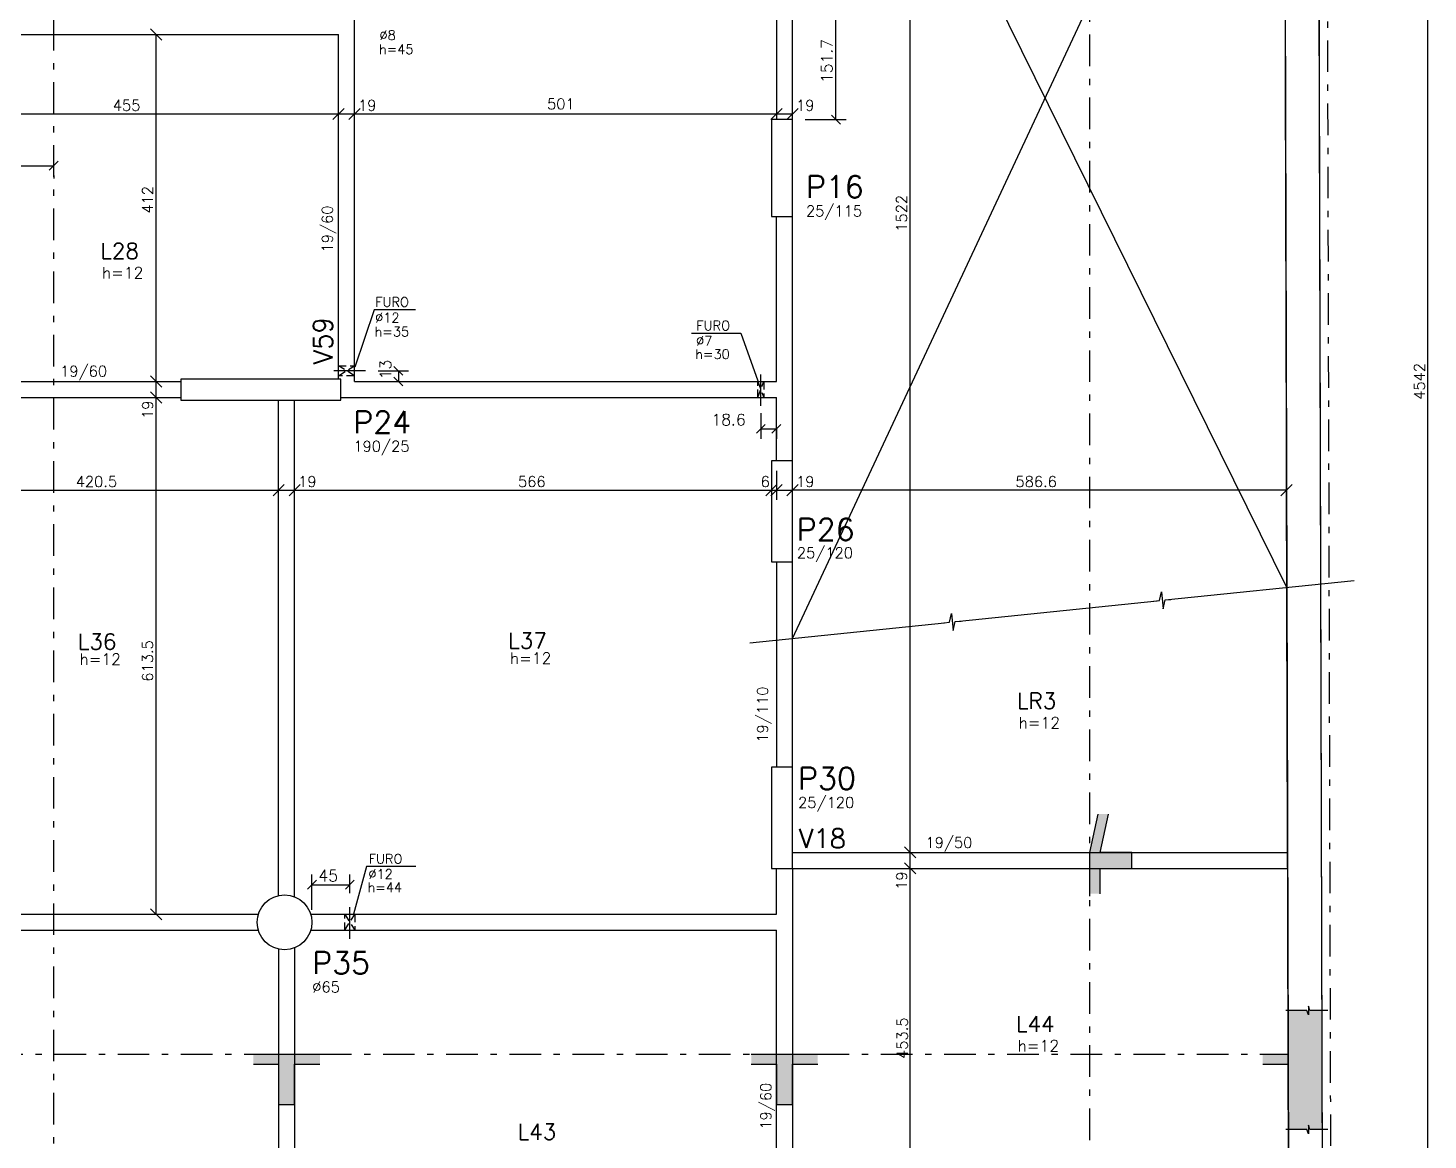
# Model space of a CAD drawing. Extents: x 0 to 7890, y 0 to 6308.
# Drawn here: x 3814 to 5476, y 2900 to 4221 of the extents above; entities that cross this region are included whole.
import ezdxf

# ---------------------------------------------------------------- set-up
doc = ezdxf.new("R2010")
doc.units = 0
doc.header["$LTSCALE"] = 75
doc.header["$MEASUREMENT"] = 0
for name, pattern in [('ESTILO_TQS_0003', [1, 0.5, -0.2, 0.1, -0.2]), ('ESTILO_TQS_0004', [2, 0.5, -0.4, 0.1, -0.4, 0.1, -0.5]), ('HIDDEN2', [0.1875, 0.125, -0.0625])]:
    doc.linetypes.add(name, pattern=pattern)
doc.layers.get('0').update_dxf_attribs({"color": 3, "linetype": 'CONTINUOUS'})
for name, color, linetype in [('1', 3, 'CONTINUOUS'), ('200', 1, 'HIDDEN2'), ('204', 1, 'ESTILO_TQS_0003'), ('205', 1, 'ESTILO_TQS_0004'), ('210', 3, 'HIDDEN2'), ('212', 3, 'CONTINUOUS'), ('213', 3, 'CONTINUOUS'), ('216', 3, 'CONTINUOUS'), ('220', 5, 'CONTINUOUS'), ('221', 1, 'CONTINUOUS'), ('222', 6, 'CONTINUOUS'), ('226', 4, 'CONTINUOUS'), ('233', 6, 'CONTINUOUS'), ('250', 1, 'CONTINUOUS'), ('253', 253, 'CONTINUOUS')]:
    doc.layers.add(name, color=color, linetype=linetype)
doc.styles.get("Standard").update_dxf_attribs({"font": 'ROMANS.SHX'})

# ---------------------------------------------------------------- blocks, each defined once
blk = doc.blocks.new('LINCOR', base_point=(1375407.232582, 453114.358858))
blk.add_lwpolyline([(1375407.232582, 453114.358858), (1375407.565916, 453114.358858), (1375407.732582, 453114.858858), (1375407.732582, 453113.858858), (1375407.899249, 453114.358858), (1375408.232582, 453114.358858)])

msp = doc.modelspace()

# ---------------------------------------------------------------- linework, layer by layer
at = {"layer": '1'}
for p, q in [((4201.279909, 3800.854479), (4201.279909, 4399.356496)), ((3727.279909, 4212.856179), (4182.279909, 4212.856179)), ((4182.279909, 3803.854479), (4182.279909, 4212.856179)), ((4702.279909, 3800.854479), (4702.279909, 3996.856498)), ((3693.779909, 3800.854479), (3995.279906, 3800.854479)), ((4201.279909, 3800.854479), (4702.279909, 3800.854479)), ((3693.779909, 3781.854479), (3995.279906, 3781.854479)), ((4111.280138, 3190.593749), (4111.280138, 3778.854479)), ((4130.280138, 3189.059882), (4130.280138, 3778.854479)), ((4185.279906, 3781.854479), (4702.279909, 3781.854479)), ((4702.279909, 3706.859391), (4702.279909, 3781.854479)), ((4721.279918, 3241.859413), (5309.010299, 3241.859413)), ((4702.279918, 3168.356496), (4702.279918, 3222.859413)), ((4721.279918, 3222.859413), (4721.279918, 2769.356497)), ((4721.279918, 3222.859413), (5309.060939, 3222.859413)), ((3294.36045, 3168.356496), (4087.199369, 3168.356496)), ((4149.36045, 3168.356496), (4702.279918, 3168.356496)), ((3294.36045, 3149.356496), (4087.199369, 3149.356496)), ((4149.36045, 3149.356496), (4702.279918, 3149.356496)), ((4702.279918, 2769.356497), (4702.279918, 3149.356496)), ((4111.280138, 3127.119243), (4111.280138, 2511.85645)), ((4130.280138, 3128.65311), (4130.280138, 2511.856457))]:
    msp.add_line(p, q, dxfattribs=at)
for points in [[(4702.279923, 4643.85939), (4702.279923, 4111.856498)], [(4721.279923, 4111.856498), (4721.279923, 4643.85939)], [(4721.279909, 3706.856497), (4721.279909, 3996.856498)], [(4702.279918, 3586.859391), (4702.279918, 3342.859413)], [(4721.279918, 3342.859413), (4721.279918, 3586.859391)]]:
    msp.add_lwpolyline(points, dxfattribs=at)
at = {"layer": '200'}
for p, q in [((4201.279909, 3807.577762), (4182.279909, 3819.577762)), ((4182.279909, 3807.577762), (4201.279909, 3819.577762)), ((4680.225811, 3781.854501), (4687.225811, 3800.854479)), ((4680.225811, 3800.854479), (4687.225811, 3781.854501)), ((4189.779909, 3149.356496), (4201.779909, 3168.356474)), ((4189.779909, 3168.356474), (4201.779909, 3149.356496))]:
    msp.add_line(p, q, dxfattribs=at)
at = {"layer": '204'}
for p, q in [((3844.279909, 143.867934), (3844.279909, 6143.115883)), ((5074.255435, 2750.356497), (5074.255435, 5990.843763)), ((3320.279909, 3002.461711), (4081.280138, 3002.461711)), ((4160.280138, 3002.461711), (4672.279918, 3002.461711)), ((4751.279918, 3002.461711), (5279.494548, 3002.461711))]:
    msp.add_line(p, q, dxfattribs=at)
msp.add_lwpolyline([(363.399497, 874.831576), (351.423704, 6080.843759), (5351.370859, 6080.843763), (5365.379191, 874.831576)], dxfattribs=at)
at = {"layer": '205'}
for p, q in [((4214.269509, 3813.577762), (4167.279969, 3813.577762)), ((4683.725811, 3771.854481), (4683.725811, 3810.8545)), ((4195.779909, 3139.356476), (4195.779909, 3178.356495))]:
    msp.add_line(p, q, dxfattribs=at)
at = {"layer": '210'}
for p, q in [((4182.279909, 3819.577762), (4201.279909, 3819.577762)), ((4201.279909, 3807.577762), (4182.279909, 3807.577762)), ((4680.225811, 3781.854501), (4680.225811, 3800.854479)), ((4687.225811, 3800.854479), (4687.225811, 3781.854501)), ((4189.779909, 3149.356496), (4189.779909, 3168.356474)), ((4201.779909, 3168.356474), (4201.779909, 3149.356496))]:
    msp.add_line(p, q, dxfattribs=at)
at = {"layer": '216'}
for p, q in [((3972.563848, 4206.227052), (3959.305596, 4219.485305)), ((4175.650783, 4111.911229), (4188.909035, 4125.169481)), ((4194.650783, 4111.911229), (4207.909035, 4125.169481)), ((4695.650797, 4111.911229), (4708.909049, 4125.169481)), ((4714.650797, 4111.911229), (4727.909049, 4125.169481)), ((4778.18805, 4106.553197), (4767.581448, 4117.159798)), ((3838.976608, 4051.678529), (3849.58321, 4062.285131)), ((3972.563848, 3794.225353), (3959.305596, 3807.483605)), ((4248.179226, 3818.881062), (4258.785828, 3808.274461)), ((4248.179226, 3806.15778), (4258.785828, 3795.551178)), ((3972.563848, 3775.225353), (3959.305596, 3788.483605)), ((4678.422511, 3739.416256), (4689.029112, 3750.022858)), ((4696.976608, 3739.416256), (4707.58321, 3750.022858)), ((4104.651012, 3665.22737), (4117.909264, 3678.485622)), ((4123.651012, 3665.22737), (4136.909264, 3678.485622)), ((4689.650797, 3665.22737), (4702.909049, 3678.485622)), ((4695.650783, 3665.22737), (4708.909035, 3678.485622)), ((4727.909049, 3678.485622), (4714.650797, 3665.22737)), ((5314.481904, 3678.485622), (5301.223652, 3665.22737)), ((4867.698421, 3235.230287), (4854.440169, 3248.488539)), ((4867.698421, 3216.230287), (4854.440169, 3229.488539)), ((4145.476608, 3198.145749), (4156.08321, 3208.75235)), ((4190.476608, 3198.145749), (4201.08321, 3208.75235)), ((3972.563848, 3161.72737), (3959.305596, 3174.985622))]:
    msp.add_line(p, q, dxfattribs=at)
at = {"layer": '220'}
for p, q in [((5341.39773, 6070.843763), (5353.619474, 1528.793706)), ((5301.505218, 6030.843763), (5313.511625, 1568.820614)), ((5074.255435, 3241.859413), (5084.095808, 3287.254028)), ((5074.255435, 3190.028245), (5074.255435, 3241.859413)), ((4081.280138, 3002.461711), (4160.280138, 3002.461711)), ((4672.279918, 3002.461711), (4751.279918, 3002.461711)), ((5279.669055, 3002.461711), (5309.657215, 3002.461711)), ((5279.669055, 2990.461711), (5309.689198, 2990.461711))]:
    msp.add_line(p, q, dxfattribs=at)
for points in [[(5353.619401, 1528.820614), (5208.582801, 1528.820614), (5208.613798, 839.820614), (4937.610883, 839.820614), (4937.610883, 239.820614), (4172.610883, 239.820614), (4172.610883, 1087.820586), (4037.610883, 1087.820586), (4037.610883, 1507.820586), (568.938485, 1507.820586), (564.279916, 3222.85652), (564.279913, 6070.843759), (5341.39773, 6070.843763), (5353.619474, 1528.793706)], [(4897.610883, 279.820614), (4897.610883, 879.820614), (5168.611998, 879.820614), (5168.581001, 1568.820614), (5313.511625, 1568.820614), (5301.505218, 6030.843763), (604.279913, 6030.843759), (604.279916, 3222.910846), (608.82998, 1547.820586), (4077.610883, 1547.820586), (4077.610883, 1127.820586), (4212.610883, 1127.820586), (4212.610883, 279.820614), (4321.825662, 279.820614)], [(5086.534144, 3192.816511), (5086.534144, 3222.859413), (5124.255435, 3222.859413), (5124.255435, 3241.859413), (5086.534144, 3241.859413), (5096.374517, 3287.254028)], [(4081.280138, 2990.461711), (4081.280138, 2990.461711), (4111.280138, 2990.461711), (4111.280138, 2942.461711), (4130.280138, 2942.461711), (4130.280138, 2990.461711), (4160.280138, 2990.461711)], [(4672.279918, 2990.461711), (4672.279918, 2990.461711), (4702.279918, 2990.461711), (4702.279918, 2942.461711), (4721.279918, 2942.461711), (4721.279918, 2990.461711), (4751.279918, 2990.461711)]]:
    msp.add_lwpolyline(points, dxfattribs=at)
at = {"layer": '221'}
for p, q in [((4721.279918, 3495.86506), (5304.965551, 4744.856496)), ((5308.18479, 3556.440092), (4721.279923, 4744.856496)), ((5163.64922, 3541.522433), (5387.931506, 3564.670829)), ((4919.490315, 3516.322551), (5154.06749, 3540.533493)), ((4670.55556, 3490.629749), (4901.582061, 3514.474222))]:
    msp.add_line(p, q, dxfattribs=at)
for points in [[(5356.708767, 3054.165567), (5335.395311, 3054.165567), (5333.724399, 3059.17832), (5333.724399, 3049.152814), (5332.053479, 3054.165567), (5306.988679, 3054.165567)], [(5356.708767, 2912.888652), (5335.395311, 2912.888652), (5333.724399, 2917.901405), (5333.724399, 2907.875899), (5332.053479, 2912.888652), (5306.988679, 2912.888652)]]:
    msp.add_lwpolyline(points, dxfattribs=at)
at = {"layer": '222'}
for points in [[(4696.279909, 3996.856498), (4721.279909, 3996.856498), (4721.279909, 4111.856498), (4696.279909, 4111.856498), (4696.279909, 3996.856498)], [(4185.279906, 3778.854479), (4185.279906, 3803.854479), (3995.279906, 3803.854479), (3995.279906, 3778.854479), (4185.279906, 3778.854479)], [(4696.279923, 3586.859391), (4721.279923, 3586.859391), (4721.279923, 3706.859391), (4696.279923, 3706.859391), (4696.279923, 3586.859391)], [(4696.279918, 3222.859413), (4721.279918, 3222.859413), (4721.279918, 3342.859413), (4696.279918, 3342.859413), (4696.279918, 3222.859413)]]:
    msp.add_lwpolyline(points, dxfattribs=at)
msp.add_circle((4118.279909, 3158.856496), 32.5, dxfattribs=at)
at = {"layer": '250'}
for p, q in [((5475.744055, 1528.820614), (5475.744055, 6070.843763)), ((4861.069295, 3241.859413), (4861.069295, 4744.856496)), ((4772.884749, 4111.856498), (4772.884749, 4263.518639)), ((3965.934722, 3800.854479), (3965.934722, 4212.856179)), ((3727.279909, 4118.540355), (4182.279909, 4118.540355)), ((4182.279909, 4118.540355), (4201.279909, 4118.540355)), ((4201.279909, 4118.540355), (4702.279923, 4118.540355)), ((4702.279923, 4118.540355), (4721.279923, 4118.540355)), ((4736.279909, 4111.856498), (4784.884749, 4111.856498)), ((3727.279909, 4056.98183), (3844.279909, 4056.98183)), ((3844.279909, 4045.5902), (3844.279909, 4041.98183)), ((4229.269509, 3813.577762), (4265.482527, 3813.577762)), ((4253.482527, 3813.577762), (4253.482527, 3800.854479)), ((3965.934722, 3781.854479), (3965.934722, 3800.854479)), ((4230.785135, 3800.854479), (4265.482527, 3800.854479)), ((3965.934722, 3168.356496), (3965.934722, 3781.854479)), ((4683.725811, 3763.240655), (4683.725811, 3732.719557)), ((4683.725811, 3744.719557), (4702.279909, 3744.719557)), ((4702.279909, 3745.106311), (4702.279909, 3732.719557)), ((4702.279909, 3694.859391), (4702.279909, 3660.606496)), ((5308.9779, 3253.859413), (5307.852778, 3683.106496)), ((3690.779909, 3671.856496), (4111.280138, 3671.856496)), ((4111.280138, 3671.856496), (4130.280138, 3671.856496)), ((4130.280138, 3671.856496), (4696.279923, 3671.856496)), ((4696.279923, 3671.856496), (4702.279909, 3671.856496)), ((4702.279909, 3671.856496), (4721.279923, 3671.856496)), ((5307.852778, 3671.856496), (4721.279923, 3671.856496)), ((4861.069295, 3222.859413), (4861.069295, 3241.859413)), ((4150.779909, 3173.856496), (4150.779909, 3215.449049)), ((4195.779909, 3193.356495), (4195.779909, 3215.449049)), ((4861.069295, 2300.820586), (4861.069295, 3222.859413)), ((4150.779909, 3203.449049), (4195.779909, 3203.449049))]:
    msp.add_line(p, q, dxfattribs=at)
for points in [[(4273.593238, 3885.771287), (4224.837473, 3885.771287), (4201.660155, 3817.764352)], [(4601.598787, 3858.300847), (4659.926476, 3858.300847), (4680.325913, 3801.724415)], [(4274.045526, 3225.111886), (4215.717837, 3225.111886), (4200.266546, 3168.535455)]]:
    msp.add_lwpolyline(points, dxfattribs=at)
at = {"layer": '253'}
for points in [[(5074.255435, 3241.859413), (5084.095808, 3287.254028), (5086.534144, 3192.816511)], [(5086.534144, 3192.816511), (5084.095808, 3287.254028), (5086.534144, 3222.859413)], [(5084.095808, 3287.254028), (5086.534144, 3241.859413), (5086.534144, 3222.859413)], [(5086.534144, 3241.859413), (5084.095808, 3287.254028), (5096.374517, 3287.254028)], [(5074.255435, 3192.816511), (5074.255435, 3241.859413), (5086.534144, 3192.816511)], [(5086.534144, 3222.859413), (5086.534144, 3241.859413), (5124.255435, 3222.859413)], [(5086.534144, 3241.859413), (5124.255435, 3241.859413), (5124.255435, 3222.859413)], [(5335.395311, 3054.165567), (5333.724399, 3059.17832), (5335.395311, 2912.888652)], [(5335.395311, 2912.888652), (5333.724399, 3059.17832), (5333.724399, 3049.152814)], [(5309.51941, 3054.165567), (5309.657215, 3002.461711), (5332.053479, 3054.165567)], [(5309.657215, 3002.461711), (5309.689198, 2990.461711), (5332.053479, 3054.165567)], [(5309.689198, 2990.461711), (5309.895951, 2912.888652), (5332.053479, 3054.165567)], [(5309.895951, 2912.888652), (5332.053479, 2912.888652), (5332.053479, 3054.165567)], [(5333.724399, 2907.875899), (5332.053479, 3054.165567), (5332.053479, 2912.888652)], [(5333.724399, 2917.901405), (5332.053479, 3054.165567), (5333.724399, 2907.875899)], [(5333.724399, 2917.901405), (5333.724399, 3049.152814), (5332.053479, 3054.165567)], [(5335.395311, 2912.888652), (5333.724399, 3049.152814), (5333.724399, 2917.901405)], [(5349.895153, 3054.165567), (5335.395311, 3054.165567), (5349.895153, 2912.888652)], [(5349.895153, 2912.888652), (5335.395311, 3054.165567), (5335.395311, 2912.888652)], [(5349.895153, 2912.888652), (5349.895153, 3054.165567), (5349.895153, 2912.888652)], [(4081.280138, 2990.461711), (4081.280138, 3002.461711), (4160.280138, 3002.461711)], [(4081.280138, 2990.461711), (4160.280138, 3002.461711), (4111.280138, 2990.461711)], [(4130.280138, 2990.461711), (4111.280138, 2990.461711), (4160.280138, 3002.461711)], [(4130.280138, 2990.461711), (4160.280138, 3002.461711), (4160.280138, 2990.461711)], [(4672.279918, 2990.461711), (4672.279918, 3002.461711), (4751.279918, 3002.461711)], [(4672.279918, 2990.461711), (4751.279918, 3002.461711), (4702.279918, 2990.461711)], [(4721.279918, 2990.461711), (4702.279918, 2990.461711), (4751.279918, 3002.461711)], [(4721.279918, 2990.461711), (4751.279918, 3002.461711), (4751.279918, 2990.461711)], [(5279.669055, 2990.461711), (5309.689198, 2990.461711), (5279.669055, 3002.461711)], [(5309.689198, 2990.461711), (5309.657215, 3002.461711), (5279.669055, 3002.461711)], [(4130.280138, 2990.461711), (4130.280138, 2942.461711), (4111.280138, 2942.461711)], [(4130.280138, 2990.461711), (4111.280138, 2942.461711), (4111.280138, 2990.461711)], [(4721.279918, 2990.461711), (4721.279918, 2942.461711), (4702.279918, 2942.461711)], [(4721.279918, 2990.461711), (4702.279918, 2942.461711), (4702.279918, 2990.461711)]]:
    msp.add_solid(points, dxfattribs=at)

# ---------------------------------------------------------------- block references
at = {"layer": '221', "xscale": 20.497231, "yscale": 20.497231, "rotation": 5.892689000000002}
for p in [(5150.056599, 3540.119525), (4900.998172, 3514.413959)]:
    msp.add_blockref('LINCOR', p, dxfattribs=at)

# ---------------------------------------------------------------- texts
for s, p in [('%%c8', (4231.086498, 4206.342208)), ('h=45', (4230.44413, 4189.660658)), ('FURO', (4225.962527, 3889.622883)), ('%%c12', (4225.874932, 3871.111053)), ('FURO', (4607.173061, 3861.622489)), ('h=35', (4225.232563, 3854.429503)), ('%%c7', (4606.822886, 3843.557397)), ('h=30', (4605.87122, 3827.750344)), ('FURO', (4218.237178, 3228.596568)), ('%%c12', (4217.887003, 3210.531476)), ('h=44', (4216.935337, 3194.724423))]:
    msp.add_text(s, height=11.25).set_placement(p)
at = {"layer": '212'}
for s, p in [('19/60', (4175.445542, 3954.06907)), ('19/110', (4692.140281, 3372.079469)), ('19/60', (4696.066778, 2912.657581))]:
    msp.add_text(s, height=12.75, rotation=90, dxfattribs=at).set_placement(p)
for s, p in [('19/60', (3851.900927, 3806.770782)), ('19/50', (4879.126422, 3247.143821))]:
    msp.add_text(s, height=12.75, dxfattribs=at).set_placement(p)
at = {"layer": '213'}
for s, p in [('25/115', (4737.315219, 3996.929181)), ('190/25', (4200.034707, 3717.621211)), ('25/120', (4726.514564, 3591.142047)), ('25/120', (4727.944094, 3294.72199)), ('%%c65', (4151.229641, 3075.687034))]:
    msp.add_text(s, height=12.75, dxfattribs=at).set_placement(p)
at = {"layer": '216'}
for s, height, p in [('151.7', 13.5, (4768.834749, 4155.287568)), ('412', 12.75, (3962.109722, 4000.166696)), ('1522', 12.75, (4857.244295, 3978.632954)), ('13', 13.5, (4244.986788, 3803.532613)), ('4542', 12.75, (5471.919055, 3779.113539)), ('19', 12.75, (3962.109722, 3756.354479)), ('613.5', 12.75, (3962.109722, 3444.505488)), ('19', 12.75, (4857.244295, 3197.359413)), ('453.5', 12.75, (4858.049334, 2996.617651))]:
    msp.add_text(s, height=height, rotation=90, dxfattribs=at).set_placement(p)
for s, height, p in [('455', 12.75, (3914.442269, 4122.365355)), ('19', 12.75, (4205.529905, 4122.365355)), ('501', 12.75, (4429.921859, 4124.06525)), ('19', 12.75, (4725.529919, 4122.365355)), ('h=12', 13.5, (3901.550157, 3923.21246)), ('18.6', 13.5, (4625.225816, 3748.769557)), ('420.5', 12.75, (3870.430024, 3675.681496)), ('19', 12.75, (4134.530134, 3675.681496)), ('566', 12.75, (4395.430031, 3675.681496)), ('6', 12.75, (4683.529923, 3675.681496)), ('19', 12.75, (4725.529919, 3675.681496)), ('586.6', 12.75, (4986.004459, 3675.681496)), ('h=12', 13.5, (3874.876167, 3464.448438)), ('h=12', 13.5, (4385.823383, 3465.606252)), ('h=12', 13.5, (4989.817566, 3389.052893)), ('45', 13.5, (4158.629909, 3207.499049)), ('h=12', 13.5, (4988.643593, 3005.543734))]:
    msp.add_text(s, height=height, dxfattribs=at).set_placement(p)
at = {"layer": '220'}
for s, p in [('P16', (4737.315219, 4018.796357)), ('P24', (4200.034707, 3739.488387)), ('P26', (4726.514564, 3612.009223)), ('P30', (4727.944094, 3316.589166)), ('P35', (4151.229641, 3097.55421))]:
    msp.add_text(s, height=26.25, dxfattribs=at).set_placement(p)
at = {"layer": '226'}
for s, p in [('L28', (3899.624201, 3946.539739)), ('L36', (3872.950211, 3482.775716)), ('L37', (4383.897427, 3483.93353)), ('LR3', (4987.891609, 3412.380171)), ('L44', (4986.717636, 3028.871012)), ('L43', (4395.086386, 2900.75564))]:
    msp.add_text(s, height=18.75, dxfattribs=at).set_placement(p)
at = {"layer": '233'}
msp.add_text('V59', height=22.5, rotation=90, dxfattribs=at).set_placement((4175.101474, 3821.247326))
msp.add_text('V18', height=22.5, dxfattribs=at).set_placement((4728.828099, 3247.15438))

doc.saveas('drawing.dxf')
